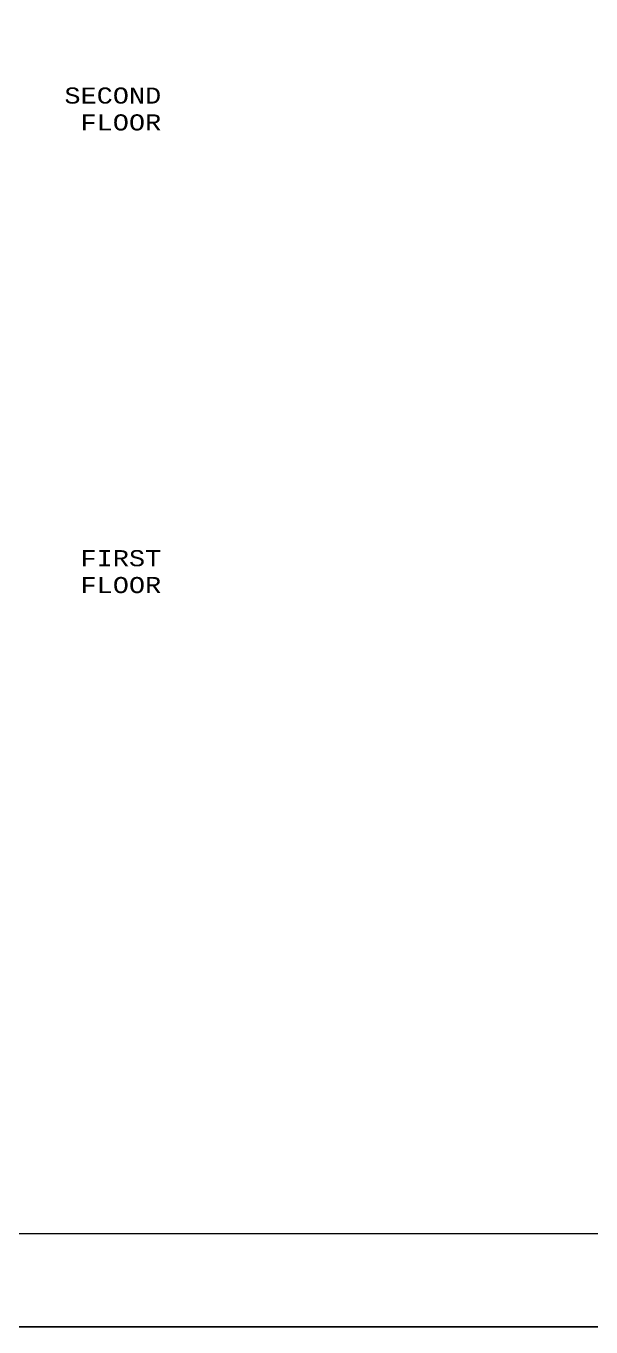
# Model space of a CAD drawing. Header units: inches. Extents: x -2812 to 9774, y -15726 to -746.
# Drawn here: x -1940 to -1660, y -12539 to -11893 of the extents above; entities that cross this region are included whole.
import ezdxf

# ---------------------------------------------------------------- set-up
doc = ezdxf.new("R2010")
doc.units = ezdxf.units.IN
doc.header["$LTSCALE"] = 17
doc.header["$MEASUREMENT"] = 0
for name, color, linetype, lineweight in [('15 TEXT', 7, 'Continuous', 15), ('25 BOT BAR', 12, 'Continuous', 25), ('ELE1', 3, 'Continuous', 9)]:
    doc.layers.add(name, color=color, linetype=linetype, lineweight=lineweight)
doc.styles.add('CUNEW', font='cour.ttf')

# ---------------------------------------------------------------- blocks, each defined once
blk = doc.blocks.new('BS1')
at = {"layer": '15 TEXT', "char_height": 8, "width": 201.2125, "attachment_point": 3, "style": 'CUNEW'}
for s, insert in [('SECOND\\PFLOOR', (14886.29, -9231.33, 0)), ('FIRST\\PFLOOR', (14886.29, -9461.22, 0))]:
    blk.add_mtext(s, dxfattribs=dict(at, insert=insert))

msp = doc.modelspace()

# ---------------------------------------------------------------- linework, layer by layer
at = {"layer": 'Defpoints'}
msp.add_lwpolyline([(366.02, -10291.28), (-2811.58, -10291.28), (-2811.58, -12539.25), (366.02, -12539.25)], close=True, dxfattribs=at)
at = {"layer": 'ELE1'}
msp.add_lwpolyline([(-2765.26, -10337.6), (319.71, -10337.6), (319.71, -12492.93), (-2765.26, -12492.93)], close=True, dxfattribs=at)

# ---------------------------------------------------------------- block references
at = {"layer": '25 BOT BAR'}
msp.add_blockref('BS1', (-16759.59, -2692.02, 0), dxfattribs=at)

doc.saveas('drawing.dxf')
